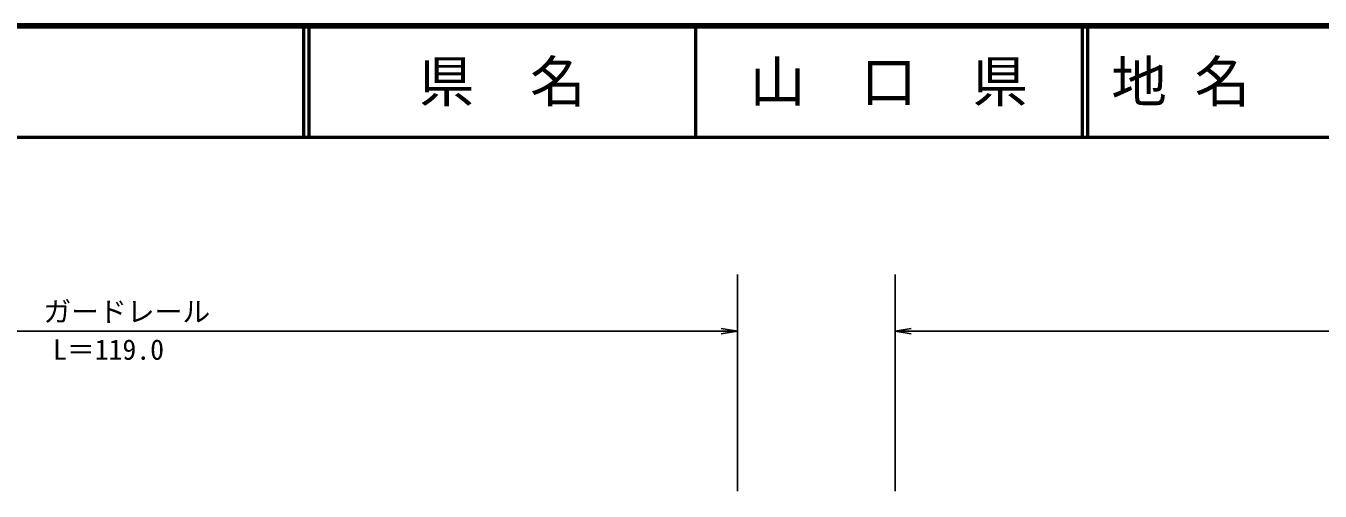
# Model space of a CAD drawing. Units: millimetres, scale not verified. Extents: x -54858845 to -54218845, y -162482687 to -162122687.
# Drawn here: x -54626049 to -54509689, y -162164453 to -162122687 of the extents above; entities that cross this region are included whole.
import ezdxf
from ezdxf.enums import TextEntityAlignment as Align

# ---------------------------------------------------------------- set-up
doc = ezdxf.new("R2010")
doc.units = ezdxf.units.MM
doc.header["$LTSCALE"] = 1000
for name, color, linetype, lineweight in [('M-STR-STR3', 7, 'Continuous', 25), ('M-TTL', 2, 'Continuous', 140), ('M-TTL-LINE', 7, 'Continuous', 50)]:
    doc.layers.add(name, color=color, linetype=linetype, lineweight=lineweight)
doc.layers.add('M-TTL-TXT', color=7, linetype='Continuous')
doc.styles.add('ＭＳ ゴシック', font='')
doc.styles.get('ＭＳ ゴシック').set_extended_font_data('MS Gothic')

# ---------------------------------------------------------------- blocks, each defined once
blk = doc.blocks.new('open_arrow')
at = {"color": 0, "linetype": 'Continuous', "lineweight": -2}
blk.add_lwpolyline([(7.5, 1.25), (0, 0), (7.5, -1.25)], dxfattribs=at)

msp = doc.modelspace()

# ---------------------------------------------------------------- linework, layer by layer
at = {"layer": 'M-STR-STR3'}
for p, q in [((-54562085, -162164453), (-54562085, -162145013)), ((-54547908, -162164453), (-54547908, -162145013)), ((-54562085, -162150087), (-54677286, -162150087)), ((-54406055, -162150087), (-54547908, -162150087))]:
    msp.add_line(p, q, dxfattribs=at)
at = {"layer": 'M-TTL'}
msp.add_line((-54218845, -162122687), (-54858845, -162122687), dxfattribs=at)
at = {"layer": 'M-TTL-LINE'}
for p, q in [((-54601095, -162122687), (-54601095, -162132687)), ((-54600595, -162122687), (-54600595, -162132687)), ((-54565845, -162122687), (-54565845, -162132687)), ((-54531095, -162122687), (-54531095, -162132687)), ((-54530595, -162122687), (-54530595, -162132687)), ((-54858845, -162132687), (-54218845, -162132687))]:
    msp.add_line(p, q, dxfattribs=at)

# ---------------------------------------------------------------- block references
at = {"layer": 'M-STR-STR3', "xscale": 193, "yscale": 193, "rotation": 180}
msp.add_blockref('open_arrow', (-54562085, -162150087), dxfattribs=at)
at = {"layer": 'M-STR-STR3', "xscale": 193, "yscale": 193}
msp.add_blockref('open_arrow', (-54547908, -162150087), dxfattribs=at)

# ---------------------------------------------------------------- texts
at = {"layer": 'M-STR-STR3', "style": 'ＭＳ ゴシック'}
msp.add_text('ガードレール', height=1833, rotation=359.979, dxfattribs=at).set_placement((-54624477, -162148337), align=Align.MIDDLE_LEFT)
msp.add_text('L＝119.0', height=1833, dxfattribs=at).set_placement((-54623609, -162151745), align=Align.MIDDLE_LEFT)
at = {"layer": 'M-TTL-TXT', "style": 'ＭＳ ゴシック'}
for s, p in [('県\u3000名', (-54583220, -162127687)), ('山\u3000口\u3000県', (-54548470, -162127687))]:
    msp.add_text(s, height=3666, dxfattribs=at).set_placement(p, align=Align.MIDDLE_CENTER)
msp.add_text('地 名', height=3666, dxfattribs=at).set_placement((-54528466, -162127687), align=Align.MIDDLE_LEFT)

doc.saveas('drawing.dxf')
